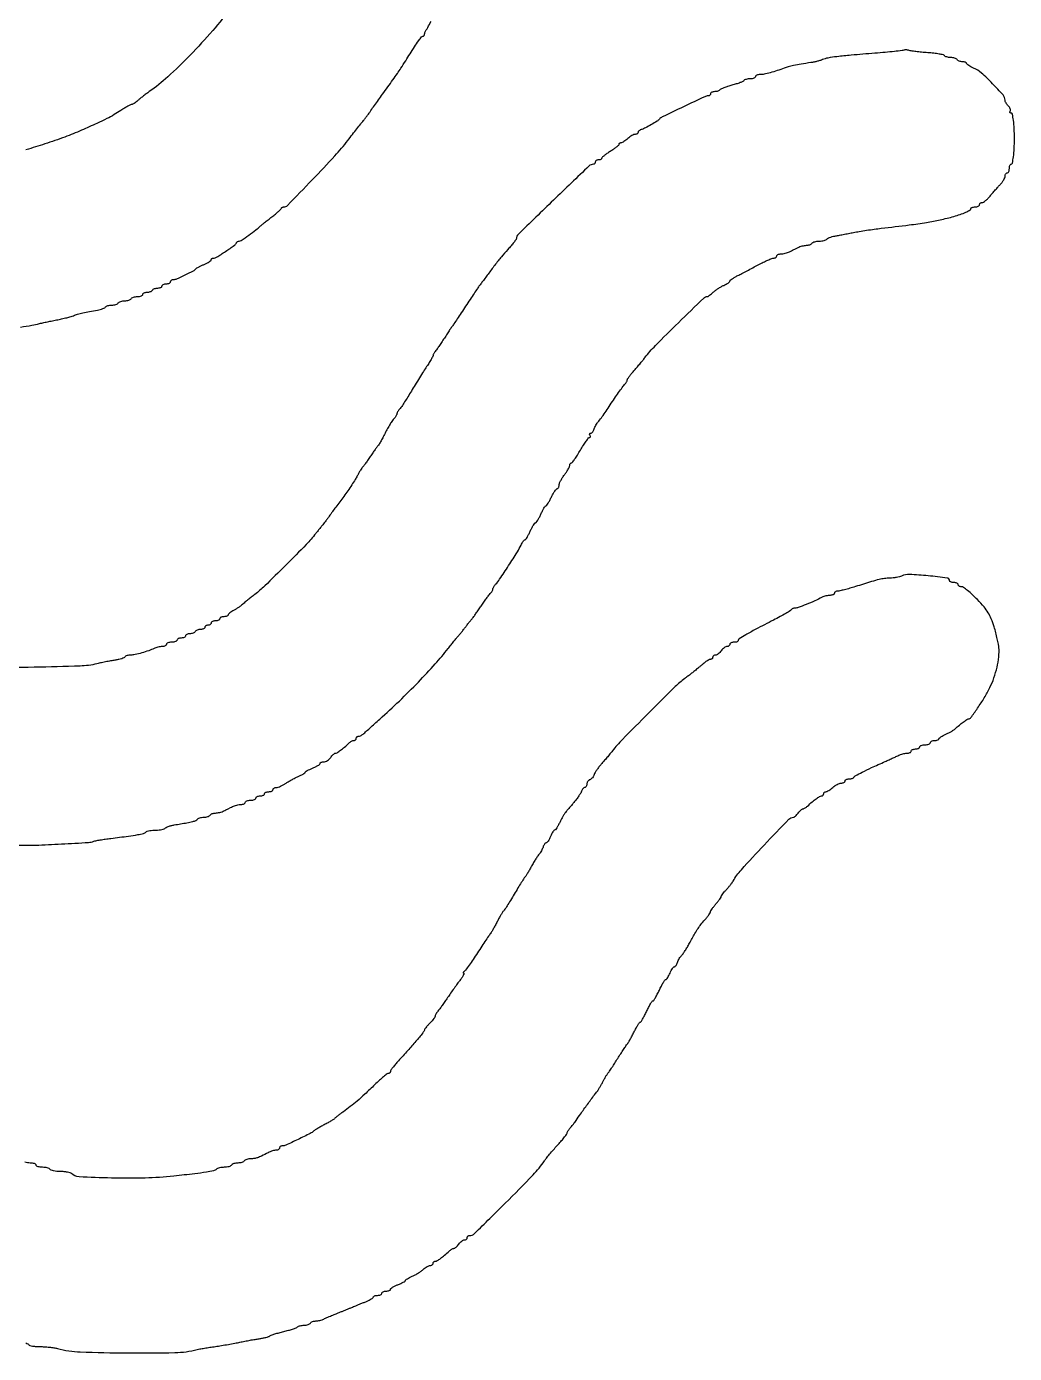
# Model space of a CAD drawing. Extents: x 128 to 1428, y 168 to 1459.
# Drawn here: x 965 to 1428, y 343 to 965 of the extents above; entities that cross this region are included whole.
import ezdxf

# ---------------------------------------------------------------- set-up
doc = ezdxf.new("R2010")
doc.units = 0

msp = doc.modelspace()

# ---------------------------------------------------------------- linework, layer by layer
for points in [[(1061.545362, 973.582762, -0.019045), (1052.713668, 962.600266, -0.01422), (1042.191379, 951.163944, -0.01441), (1031.670398, 940.967332, -0.032334), (1023, 934.009102, 0.006844), (1021.517924, 932.93908, 0.005564), (1019.958673, 931.753392, 0.005625), (1018.546354, 930.628685, 0.014558), (1017.561439, 929.777179, -0.020729), (1016.754615, 929.096854, -0.024186), (1015.933458, 928.522046, -0.024178), (1015.202428, 928.109275, -0.116946), (1014.741614, 928, 0.118307), (1014.202682, 927.870671, 0.009296), (1012.891295, 927.171819, 0.012238), (1011.345537, 926.260531, 0.009052), (1009.680175, 925.180659, -0.01728), (1006.552167, 923.224703, -0.014447), (1003.106386, 921.362937, -0.009743), (998.476593, 919.143652, -0.002824), (991.25, 915.90034, -0.015722), (983.445722, 912.739978, -0.009754), (974.105597, 909.500841, -0.009252), (965.237921, 906.798433, -0.033946)], [(962.693439, 823.716297, 0.006627), (967.972886, 824.554876, 0.020527), (971.5, 825.31338, -0.008915), (972.63394, 825.584921, -0.001765), (974.675, 826.02782, -0.001869), (977.056236, 826.526442, -0.001737), (979.5, 827.019788, 0.006106), (981.943755, 827.535397, 0.006489), (984.325, 828.100815, 0.00621), (986.361072, 828.639239, 0.029545), (987.5, 829.029371, -0.027195), (989.394361, 829.688227, -0.012244), (991.941986, 830.354638, -0.01043), (995.062598, 831.021411, -0.006427), (998.759268, 831.681834, 0.021967), (1000.047378, 831.953505, 0.026768), (1001.222615, 832.323897, 0.026948), (1002.15601, 832.732597, 0.138532), (1002.568285, 833.110488, -0.138556), (1002.941948, 833.452955, -0.043007), (1003.656248, 833.738706, -0.039279), (1004.547902, 833.934417, -0.034401), (1005.5, 834, 0.038534), (1006.457084, 834.073871, 0.041947), (1007.363811, 834.29375, 0.04604), (1008.096789, 834.615613, 0.128561), (1008.5, 835, -0.128561), (1008.903211, 835.384387, -0.04604), (1009.636189, 835.70625, -0.041947), (1010.542916, 835.926129, -0.038534), (1011.5, 836, 0.038534), (1012.457084, 836.073871, 0.041947), (1013.363811, 836.29375, 0.04604), (1014.096789, 836.615613, 0.128561), (1014.5, 837, -0.130646), (1014.906663, 837.384508, -0.045439), (1015.653525, 837.70625, -0.041396), (1016.57934, 837.926158, -0.037634), (1017.559017, 838, 0.039081), (1018.49372, 838.07317, 0.058208), (1019.282961, 838.29375, 0.076538), (1019.820624, 838.617207, 0.222681), (1020, 839, -0.186414), (1020.147465, 839.381787, -0.089706), (1020.570164, 839.70625, -0.069539), (1021.198222, 839.926216, -0.049547), (1021.940983, 840, 0.046881), (1022.729296, 840.074077, 0.046318), (1023.49335, 840.29375, 0.050262), (1024.123976, 840.616444, 0.111412), (1024.5, 841, -0.111412), (1024.876024, 841.383556, -0.050262), (1025.50665, 841.70625, -0.046318), (1026.270704, 841.925923, -0.046881), (1027.059017, 842, 0.049547), (1027.801778, 842.073784, 0.069539), (1028.429836, 842.29375, 0.089706), (1028.852535, 842.618213, 0.186414), (1029, 843, -0.191087), (1029.151477, 843.381882, -0.088204), (1029.5875, 843.70625, -0.068025), (1030.234582, 843.926307, -0.048028), (1031, 844, 0.048028), (1031.765418, 844.073693, 0.068025), (1032.4125, 844.29375, 0.088204), (1032.848523, 844.618118, 0.191087), (1033, 845, -0.139299), (1033.108342, 845.381338, -0.100023), (1033.412865, 845.70625, -0.085487), (1033.868319, 845.925045, -0.069431), (1034.405499, 846, 0.104012), (1035.967375, 846.328462, 0.00814), (1039.856164, 848.115889, 0.008557), (1043.670066, 850.025624, 0.094805), (1045, 851.080113, -0.083762), (1045.360634, 851.379154, -0.009108), (1046.307813, 851.90518, -0.010956), (1047.468882, 852.490329, -0.008634), (1048.75, 853.074224, 0.018274), (1049.99501, 853.670909, 0.026312), (1051.045312, 854.294903, 0.024645), (1051.82417, 854.87234, 0.224551), (1052, 855.244111, -0.140234), (1052.082467, 855.532361, -0.099926), (1052.314261, 855.777958, -0.085166), (1052.660926, 855.943364, -0.068926), (1053.069825, 856, 0.141252), (1054.519743, 856.417946, 0.006936), (1058.74594, 859.157709, 0.006924), (1062.89516, 862.01396, 0.141657), (1063.833333, 863.191788, -0.092019), (1064.033473, 863.500827, -0.06492), (1064.355246, 863.762588, -0.063116), (1064.744208, 863.939654, -0.075425), (1065.141972, 864, 0.151313), (1066.085764, 864.292308, 0.004191), (1069.639924, 866.771499, 0.008976), (1073.009278, 869.256181, 0.033021), (1075, 871, -0.027555), (1075.363921, 871.325877, -0.001249), (1076.675, 872.370374, -0.002086), (1078.239725, 873.599973, -0.001492), (1080, 874.962977, 0.006867), (1081.748044, 876.346819, 0.009476), (1083.276042, 877.639892, 0.006544), (1084.513034, 878.756637, 0.106076), (1084.833333, 879.212977, -0.082204), (1085.023952, 879.513887, -0.06356), (1085.317474, 879.768812, -0.063712), (1085.664783, 879.941292, -0.083616), (1086.013387, 880, 0.202189), (1087.75287, 880.733389, 0.001357), (1099.392564, 892.735156, 0.00543), (1109.984094, 903.957037, 0.02243), (1116, 911.08784, -0.000983), (1118.215744, 913.95515, -0.001158), (1120.325, 916.66064, -0.001013), (1122.116412, 918.937983, -0.007255), (1123, 920.023811, 0.00804), (1123.682275, 920.864942, 0.004291), (1124.5, 921.925479, 0.00427), (1125.316672, 923.023012, 0.006641), (1126, 923.984455, -0.003318), (1126.865184, 925.219063, -0.000615), (1128.474625, 927.477703, -0.00066), (1130.363351, 930.114037, -0.000601), (1132.317872, 932.827726, 0.000516), (1137.167897, 939.559166, 0.004649), (1139.261672, 942.529375, 0.007673), (1140.896105, 944.973726, 0.002761), (1143.148933, 948.5, -0.001486), (1147.259134, 954.969859, -0.011262), (1149.275528, 957.971931, -0.017387), (1150.55455, 959.658774, -0.223138), (1151.25, 959.993167, 0.134146), (1151.53603, 960.07412, 0.099403), (1151.779687, 960.296897, 0.086381), (1151.943678, 960.628186, 0.071952), (1152, 961.017547, -0.122224), (1152.167917, 961.694207, -0.004226), (1153.46875, 964.104301, -0.007678), (1155.084214, 966.934011, -0.005264)], [(962, 580.912668, 0.015004), (969.661482, 580.959852, 0.004044), (981.804184, 581.497532, 0.001593), (994.54383, 582.205622, 0.079124), (997, 582.746185, -0.04476), (997.932323, 583.019422, -0.00584), (999.96875, 583.3983, -0.006759), (1002.401334, 583.787749, -0.005607), (1005, 584.13812, 0.002091), (1013.236628, 585.189723, 0.01178), (1017.617654, 585.873051, 0.018644), (1020.280943, 586.456243, 0.126715), (1021.45, 587.102426, -0.116927), (1022.051216, 587.450048, -0.025601), (1023.219851, 587.736338, -0.025327), (1024.639144, 587.93405, -0.021946), (1026.140983, 588, 0.022088), (1027.613704, 588.065089, 0.029028), (1028.944541, 588.261294, 0.029261), (1029.995045, 588.544038, 0.175725), (1030.431715, 588.889512, -0.146821), (1030.863631, 589.27268, -0.023276), (1031.92426, 589.705634, -0.024113), (1033.261062, 590.108631, -0.019011), (1034.740732, 590.418698, 0.002089), (1040.654067, 591.450342, 0.016693), (1043.360964, 592.028097, 0.035574), (1044.868058, 592.518823, 0.159154), (1045.568285, 593.110488, -0.138556), (1045.941948, 593.452955, -0.043007), (1046.656248, 593.738706, -0.039279), (1047.547902, 593.934417, -0.034401), (1048.5, 594, 0.038534), (1049.457084, 594.073871, 0.041947), (1050.363811, 594.29375, 0.04604), (1051.096789, 594.615613, 0.128561), (1051.5, 595, -0.111983), (1051.876896, 595.383579, -0.050144), (1052.510636, 595.70625, -0.046179), (1053.279081, 595.925928, -0.046572), (1054.072586, 596, 0.040068), (1054.964479, 596.071588, 0.022081), (1056.036502, 596.29375, 0.021888), (1057.110459, 596.616886, 0.032597), (1058.013569, 597, -0.013986), (1058.917851, 597.45523), (1060, 598), (1061.082149, 598.54477, 0.013986), (1061.986431, 599, -0.033406), (1062.893713, 599.383153, -0.021959), (1063.980834, 599.70625, -0.02211), (1065.071715, 599.928252, -0.039158), (1065.986431, 600, 0.047692), (1066.757059, 600.073673, 0.067684), (1067.408514, 600.29375, 0.087854), (1067.84761, 600.618095, 0.192146), (1068, 601, -0.226478), (1068.182831, 601.382936, -0.074992), (1068.734375, 601.70625, -0.057076), (1069.542644, 601.926884, -0.038131), (1070.5, 602, 0.038131), (1071.457356, 602.073116, 0.057076), (1072.265625, 602.29375, 0.074992), (1072.817169, 602.617064, 0.226478), (1073, 603, -0.191087), (1073.151477, 603.381882, -0.088204), (1073.5875, 603.70625, -0.068025), (1074.234582, 603.926307, -0.048028), (1075, 604, 0.048028), (1075.765418, 604.073693, 0.068025), (1076.4125, 604.29375, 0.088204), (1076.848523, 604.618118, 0.191087), (1077, 605, -0.191087), (1077.151477, 605.381882, -0.088204), (1077.5875, 605.70625, -0.068025), (1078.234582, 605.926307, -0.048028), (1079, 606, 0.048028), (1079.765418, 606.073693, 0.068025), (1080.4125, 606.29375, 0.088204), (1080.848523, 606.618118, 0.191087), (1081, 607, -0.15696), (1081.122753, 607.3814, -0.097358), (1081.468716, 607.70625, -0.079411), (1081.98546, 607.925543, -0.060788), (1082.59563, 608, 0.077354), (1083.388343, 608.123377, 0.025095), (1084.502264, 608.541362, 0.024338), (1085.712233, 609.137565, 0.025105), (1086.84563, 609.842934, -0.016847), (1088.095879, 610.64996, -0.009273), (1089.674966, 611.556102, -0.009236), (1091.312577, 612.416886, -0.014606), (1092.75, 613.087045, 0.01381), (1093.995327, 613.665235, 0.020687), (1095.045312, 614.243842, 0.01648), (1095.84956, 614.768445, 0.244678), (1096, 615.057465, -0.255987), (1096.156687, 615.343455, -0.015425), (1097.028125, 615.862897, -0.02001), (1098.158778, 616.432496, -0.013186), (1099.5, 617, 0.018834), (1100.840808, 617.585268, 0.027303), (1101.971875, 618.208811, 0.026011), (1102.808264, 618.793919, 0.231074), (1103, 619.186646, -0.205233), (1103.133221, 619.497536, -0.083276), (1103.522652, 619.761077, -0.063541), (1104.098127, 619.940267, -0.043766), (1104.779241, 620, 0.091287), (1105.565449, 620.144747, 0.047927), (1106.459276, 620.5875, 0.045499), (1107.316802, 621.234851, 0.052224), (1108, 622, -0.023368), (1108.608197, 622.765712, -0.029286), (1109.243617, 623.4125, -0.029946), (1109.823126, 623.877148, -0.155219), (1110.209328, 624, 0.148008), (1110.979598, 624.23312, 0.013982), (1112.608596, 625.385604, 0.016815), (1114.514373, 626.918293, 0.012093), (1116.540163, 628.75, -0.036112), (1117.12317, 629.228359, -0.033203), (1117.785012, 629.632812, -0.034863), (1118.424976, 629.912837, -0.085902), (1118.928571, 630, 0.09221), (1119.337584, 630.076077, 0.096076), (1119.685268, 630.29375, 0.099376), (1119.917947, 630.618459, 0.106313), (1120, 631, -0.106313), (1120.082053, 631.381541, -0.099376), (1120.314732, 631.70625, -0.096076), (1120.662416, 631.923923, -0.09221), (1121.071429, 632, 0.084964), (1121.578387, 632.086773, 0.033577), (1122.230386, 632.367188, 0.032028), (1122.9092, 632.771631, 0.034634), (1123.512257, 633.25, -0.00182), (1124.362033, 634.020032, -0.000208), (1126.285049, 635.748438, -0.000251), (1128.574597, 637.802484, -0.000205), (1131.028562, 640, 0.009105), (1140.17246, 648.486392, 0.008864), (1149.084848, 657.37493, 0.009315), (1156.988034, 665.851935, 0.017584), (1162.985618, 673.02202, -0.002261), (1164.394513, 674.815239, -0.002663), (1165.74531, 676.500088, -0.002335), (1166.900302, 677.911567, -0.016598), (1167.485618, 678.574024, 0.015604), (1168.03085, 679.188648, 0.00334), (1168.9364, 680.290867, 0.003487), (1169.968475, 681.58265, 0.003316), (1171, 682.910393, -0.001872), (1172.030469, 684.244715, -0.001936), (1173.059375, 685.556241, -0.001867), (1173.959019, 686.68521, -0.008338), (1174.5, 687.336369, 0.02051), (1175.05815, 688.042471, 0.003243), (1176.0875, 689.480059, 0.003594), (1177.278101, 691.191817, 0.003135), (1178.5, 693, -0.005118), (1179.740233, 694.819713, -0.005536), (1180.985938, 696.566295, -0.005236), (1182.085869, 698.040259, -0.026522), (1182.75, 698.821429, 0.029224), (1183.228387, 699.390316, 0.029973), (1183.632812, 700.006473, 0.031418), (1183.916091, 700.580985, 0.099142), (1184, 701, -0.10114), (1184.08562, 701.418944, -0.031749), (1184.375082, 701.993527, -0.030258), (1184.788203, 702.609683, -0.029288), (1185.276875, 703.178571, 0.044225), (1187.161411, 705.509674, 0.003812), (1191.384806, 711.902199, 0.004436), (1195.467883, 718.309688, 0.03275), (1197.182372, 721.500918, -0.021271), (1197.668652, 722.458081, -0.02963), (1198.188535, 723.265895, -0.029681), (1198.674988, 723.854781, -0.208188), (1199.008641, 724, 0.242419), (1199.361639, 724.181833, 0.015608), (1200.024117, 725.175, 0.020002), (1200.758968, 726.467281, 0.013355), (1201.5, 728, -0.013522), (1202.241658, 729.532704, -0.020223), (1202.978421, 730.825, -0.015911), (1203.643061, 731.816761, -0.241688), (1204, 732, 0.241688), (1204.356939, 732.183239, 0.015911), (1205.021579, 733.175, 0.020223), (1205.758342, 734.467296, 0.013522), (1206.5, 736, -0.011516), (1207.234552, 737.533676, -0.017453), (1207.949597, 738.82837, -0.012326), (1208.590378, 739.841065, -0.245462), (1208.901874, 740.011473, 0.240394), (1209.217272, 740.180114, 0.011933), (1209.885622, 741.191206, 0.017066), (1210.635277, 742.482213, 0.011295), (1211.410881, 744.011473, -0.015982), (1212.203964, 745.53952, -0.023235), (1213.006932, 746.82837, -0.020269), (1213.735139, 747.79798, -0.225222), (1214.160881, 748, 0.180413), (1214.481155, 748.119451, 0.091532), (1214.753509, 748.460225, 0.071506), (1214.937983, 748.967258, 0.051589), (1215, 749.566722, -0.096294), (1215.158146, 750.38027, -0.023109), (1215.734375, 751.636035, -0.02289), (1216.543061, 753.041302, -0.020914), (1217.5, 754.411113, 0.015604), (1218.457174, 755.750734, 0.018934), (1219.265625, 757.065427, 0.017798), (1219.856586, 758.206475, 0.111023), (1220, 758.844391, -0.062907), (1220.055951, 759.287342, -0.079804), (1220.220313, 759.664923, -0.096092), (1220.463909, 759.920485, -0.150592), (1220.75, 760.014921, 0.229573), (1221.171067, 760.229454, 0.007695), (1222.307812, 761.779193, 0.013173), (1223.604382, 763.710942, 0.008634), (1225, 766, -0.009319), (1226.399865, 768.28896, -0.014119), (1227.709524, 770.220807, -0.008745), (1228.858211, 771.758839, -0.227135), (1229.309017, 771.985079, 0.158156), (1229.564724, 772.073281, 0.186862), (1229.698838, 772.289367, 0.125628), (1229.677934, 772.615814, 0.059993), (1229.5, 773, -0.075954), (1229.337431, 773.382422, -0.153151), (1229.354805, 773.70625, -0.186776), (1229.545429, 773.92062, -0.119226), (1229.873595, 774, 0.162795), (1230.299206, 774.142347, 0.060487), (1230.759847, 774.585761, 0.051804), (1231.18272, 775.231048, 0.042341), (1231.498121, 775.99408, -0.030085), (1231.827395, 776.849405, -0.021011), (1232.295293, 777.771326, -0.02127), (1232.820645, 778.62018, -0.040677), (1233.323149, 779.24408, 0.033237), (1234.028041, 780.093124, 0.003019), (1235.629353, 782.334199, 0.003903), (1237.503932, 785.036011, 0.003043), (1239.5, 788, -0.003226), (1241.500825, 790.968711, -0.004085), (1243.38989, 793.685045, -0.00324), (1245.006098, 795.9379, -0.032982), (1245.74236, 796.821429, 0.027168), (1246.223694, 797.385582, 0.028872), (1246.630568, 797.98765, 0.030111), (1246.91698, 798.542714, 0.104417), (1247, 798.93592, -0.146148), (1247.140135, 799.405105, -0.011478), (1247.888196, 800.490513, -0.014851), (1248.86546, 801.759908, -0.010801), (1250.023645, 803.114491, 0.005085), (1251.343762, 804.623205, 0.003481), (1252.813086, 806.361663, 0.003509), (1254.20557, 808.056713, 0.007095), (1255.273645, 809.414574, -0.031663), (1260.146069, 815.019223, -0.004531), (1270.933902, 825.751293, -0.001263), (1282.823649, 837.30857, -0.194575), (1284.533156, 838, 0.147551), (1284.853074, 838.09651, 0.013009), (1285.552322, 838.587303, 0.01614), (1286.367539, 839.233542, 0.011866), (1287.229654, 839.999329, -0.027053), (1288.254421, 840.855375, -0.015614), (1289.571358, 841.77701, -0.015573), (1290.95498, 842.621975, -0.0251), (1292.187841, 843.24344, 0.020344), (1293.264988, 843.773631, 0.028693), (1294.173928, 844.337754, 0.028241), (1294.839854, 844.864572, 0.214459), (1295, 845.220772, -0.226758), (1295.180949, 845.599249, -0.017708), (1296.101562, 846.289614, -0.021383), (1297.313251, 847.058197, -0.014589), (1298.75, 847.830697, 0.003201), (1300.59346, 848.768404, 0.001265), (1303.117329, 850.08072, 0.001252), (1305.836536, 851.512038, 0.001567), (1308.351546, 852.854036, -0.009186), (1310.694625, 854.058791, -0.011787), (1312.894996, 855.075873, -0.009726), (1314.759542, 855.842208, -0.092892), (1315.601546, 856, 0.069797), (1316.136022, 856.074975, 0.085718), (1316.589204, 856.29375, 0.100089), (1316.892201, 856.618662, 0.138627), (1317, 857, -0.192146), (1317.15239, 857.381905, -0.087854), (1317.591486, 857.70625, -0.067684), (1318.242941, 857.926327, -0.047692), (1319.013569, 858, 0.039158), (1319.928285, 858.071748, 0.02211), (1321.019166, 858.29375, 0.021959), (1322.106287, 858.616847, 0.033406), (1323.013569, 859), (1323.917851, 859.45523, 0.003356), (1325, 860, -0.002924), (1326.082149, 860.54477), (1326.986431, 861, -0.032597), (1327.889541, 861.383114, -0.021888), (1328.963498, 861.70625, -0.022081), (1330.035521, 861.928412, -0.040068), (1330.927414, 862, 0.046572), (1331.720919, 862.074072, 0.046179), (1332.489364, 862.29375, 0.050144), (1333.123104, 862.616421, 0.111983), (1333.5, 863, -0.144823), (1333.931076, 863.385448, -0.04093), (1334.783064, 863.70625, -0.037579), (1335.85147, 863.926362, -0.032024), (1337, 864, 0.028558), (1338.143593, 864.06537, 0.03487), (1339.196877, 864.261294, 0.037422), (1340.032186, 864.545945, 0.154712), (1340.431715, 864.889512, -0.13716), (1340.843715, 865.269198, -0.02659), (1341.777385, 865.684825, -0.026468), (1342.952622, 866.064821, -0.021757), (1344.240732, 866.34786, 0.002981), (1345.868335, 866.641932, 0.001102), (1348.158215, 867.075001, 0.001092), (1350.655397, 867.558636, 0.001315), (1353, 868.024444, -0.008331), (1355.637471, 868.510075, -0.003832), (1359.0875, 869.058918, -0.003794), (1362.726558, 869.581057, -0.005244), (1366, 869.990496, 0.002499), (1379.05788, 871.55099, 0.009401), (1387.219841, 872.724008, 0.013853), (1393.558919, 873.938186, 0.012752), (1400, 875.531191, 0.01769), (1402.971168, 876.461144, 0.02396), (1405.576075, 877.521626, 0.019668), (1407.600011, 878.559563, 0.27074), (1408, 879.244111, -0.235453), (1408.144446, 879.533846, -0.071241), (1408.5875, 879.777958, -0.054436), (1409.234019, 879.944823, -0.035971), (1410, 880, 0.048028), (1410.765418, 880.073693, 0.068025), (1411.4125, 880.29375, 0.088204), (1411.848523, 880.618118, 0.191087), (1412, 881, -0.12319), (1412.096005, 881.383749, -0.098149), (1412.367188, 881.715036, -0.08856), (1412.772481, 881.943074, -0.078138), (1413.25, 882.02991, 0.138898), (1413.88772, 882.227148, 0.027225), (1414.867188, 882.941921, 0.026988), (1415.951186, 883.929362, 0.022159), (1417, 885.092626, -0.004463), (1418.121055, 886.428133, -0.002985), (1419.426563, 887.937145, -0.003006), (1420.709407, 889.38454, -0.00591), (1421.75, 890.517261, 0.029098), (1422.611099, 891.546523, 0.02984), (1423.339062, 892.660468, 0.031264), (1423.849038, 893.698486, 0.098859), (1424, 894.454545, -0.062856), (1424.074578, 895.045452, -0.080979), (1424.29375, 895.546023, -0.098208), (1424.618628, 895.881, -0.152392), (1425, 896, 0.191087), (1425.381882, 896.151477, 0.088204), (1425.70625, 896.5875, 0.068025), (1425.926307, 897.234582, 0.048028), (1426, 898, -0.037916), (1426.058163, 898.765894, -0.056817), (1426.233711, 899.4125, -0.074633), (1426.490917, 899.853903, -0.227351), (1426.795613, 900, 0.356889), (1427.436481, 900.524205, 0.016777), (1427.931474, 903.477723, 0.020995), (1428.281841, 907.337927, 0.012133), (1428.39499, 912, 0.012142), (1428.280058, 916.731971, 0.022194), (1427.921756, 920.575717, 0.019131), (1427.410645, 923.456619, 0.35288), (1426.736596, 924, -0.130329), (1426.457587, 924.073983, -0.18983), (1426.299925, 924.270068, -0.144938), (1426.295719, 924.567533, -0.070074), (1426.450174, 924.91938, 0.163911), (1426.557735, 925.381589, 0.068447), (1426.408146, 926.012017, 0.057548), (1426.044588, 926.702537, 0.046485), (1425.509191, 927.347952, -0.033157), (1424.931648, 928.007631, -0.032681), (1424.443325, 928.740948, -0.03449), (1424.10348, 929.438791, -0.096356), (1424, 929.970778, 0.181499), (1423.072763, 932.441016, 0.013926), (1418.170597, 937.74521, 0.018794), (1412.929213, 942.720252, 0.077374), (1409.25, 945.064572, -0.018234), (1408.004992, 945.664955, -0.026242), (1406.954688, 946.292068, -0.024549), (1406.17567, 946.871872, -0.224113), (1406, 947.244111, 0.230722), (1405.85886, 947.533696, 0.073234), (1405.429836, 947.777958, 0.055821), (1404.802347, 947.944776, 0.037095), (1404.059017, 948, -0.046881), (1403.270704, 948.074077, -0.046318), (1402.50665, 948.29375, -0.050262), (1401.876024, 948.616444, -0.111412), (1401.5, 949, 0.128561), (1401.096789, 949.384387, 0.04604), (1400.363811, 949.70625, 0.041947), (1399.457084, 949.926129, 0.038534), (1398.5, 950, -0.033553), (1397.548914, 950.063896, -0.038687), (1396.660334, 950.254683, -0.042296), (1395.949701, 950.533074, -0.140745), (1395.582195, 950.867005, 0.202421), (1395.069344, 951.231416, 0.010817), (1393.067263, 951.630381, 0.015542), (1390.598831, 951.98827, 0.01058), (1387.773178, 952.248233, -0.005445), (1384.878344, 952.484611, -0.006794), (1382.195871, 952.769894, -0.005603), (1379.95562, 953.064475, -0.050878), (1379, 953.302, 0.040272), (1378.352252, 953.477639, 0.034022), (1377.646875, 953.560024, 0.035392), (1376.990164, 953.545245, 0.075988), (1376.5, 953.422724, -0.071636), (1375.743854, 953.226748, -0.001714), (1372.121875, 952.837188, -0.003724), (1367.862352, 952.425872, -0.002518), (1363, 952.017541, 0.002035), (1351.833346, 951.090641, 0.008817), (1345.219269, 950.396808, 0.013506), (1340.929425, 949.752132, 0.060261), (1338.5, 949.009798, -0.030114), (1337.490781, 948.633704, -0.0118), (1336.059375, 948.233066, -0.01163), (1334.486604, 947.871359, -0.014206), (1333, 947.609465, 0.004165), (1328.399128, 946.893861, 0.009442), (1324.93523, 946.258118, 0.012156), (1322.322955, 945.661037, 0.03216), (1320.5, 945.070424, -0.013318), (1317.191602, 943.859097, -0.014876), (1313.942388, 942.873213, -0.015466), (1311.097795, 942.195414, -0.05079), (1309.179002, 942, 0.043943), (1308.344865, 941.926549, 0.063734), (1307.640082, 941.70625, 0.083503), (1307.163246, 941.382214, 0.204612), (1307, 941, -0.222681), (1306.820624, 940.617207, -0.076538), (1306.282961, 940.29375, -0.058208), (1305.49372, 940.07317, -0.039081), (1304.559017, 940, 0.03036), (1303.588243, 939.941, 0.036313), (1302.689477, 939.76442, 0.039319), (1301.974801, 939.507432, 0.149457), (1301.622387, 939.198027, -0.150159), (1301.187209, 938.817013, -0.012093), (1299.766357, 938.221543, -0.015462), (1297.999872, 937.593187, -0.011243), (1296, 937, 0.011243), (1294.000128, 936.406813, 0.015462), (1292.233643, 935.778457, 0.012093), (1290.812791, 935.182987, 0.150159), (1290.377613, 934.801973, -0.129919), (1290.052448, 934.493642, -0.04565), (1289.457398, 934.23558, -0.041588), (1288.720295, 934.059227, -0.037945), (1287.940983, 934, 0.049547), (1287.198222, 933.926216, 0.069539), (1286.570164, 933.70625, 0.089706), (1286.147465, 933.381787, 0.186414), (1286, 933, -0.114881), (1285.911185, 932.61855, -0.100397), (1285.66033, 932.29375, -0.093563), (1285.285244, 932.075767, -0.085171), (1284.843678, 932, 0.110698), (1283.246388, 931.641979, 0.001256), (1273.288235, 926.911116, 0.001351), (1263.398332, 922.149318, 0.101711), (1262, 921.077118, -0.074711), (1260.932488, 920.163769, -0.008922), (1258.260082, 918.559165, -0.010745), (1255.514854, 917.054423, -0.043231), (1253.75, 916.321721, 0.042985), (1253.080385, 916.044108, 0.052305), (1252.514062, 915.670274, 0.061039), (1252.125234, 915.261919, 0.161118), (1252, 914.883369, -0.14676), (1251.898945, 914.546497, -0.099107), (1251.614765, 914.25949, -0.082919), (1251.189909, 914.066019, -0.065558), (1250.688561, 914, 0.101307), (1250.04033, 913.867297, 0.030131), (1249.131751, 913.4125, 0.028874), (1248.148584, 912.765446, 0.027562), (1247.230375, 912, -0.022119), (1246.332056, 911.234417, -0.025343), (1245.408201, 910.5875, -0.025667), (1244.57961, 910.12523, -0.114892), (1244.041813, 910, 0.071661), (1243.643685, 909.942645, 0.086856), (1243.306033, 909.775595, 0.100374), (1243.0803, 909.527387, 0.135299), (1243, 909.236068, -0.211107), (1242.817011, 908.821981, -0.014594), (1241.825, 907.970351, -0.018771), (1240.532517, 907.00265, -0.012892), (1239, 906, 0.012892), (1237.467483, 904.99735, 0.018771), (1236.175, 904.029649, 0.014594), (1235.182989, 903.178019, 0.211107), (1235, 902.763932, -0.188211), (1234.88617, 902.472246, -0.089136), (1234.559375, 902.224405, -0.068955), (1234.07403, 902.056339, -0.048956), (1233.5, 902, 0.064853), (1232.926543, 901.925306, 0.082425), (1232.440625, 901.70625, 0.098894), (1232.115568, 901.381354, 0.148195), (1232, 901, -0.088226), (1231.932099, 900.618185, -0.09473), (1231.73723, 900.29375, -0.100021), (1231.446719, 900.076715, -0.111016), (1231.105464, 900, 0.193353), (1229.041231, 899.170748, 0.000941), (1212.418882, 883.185358, 0.00091), (1195.83127, 867.114751, 0.202556), (1195, 865.14699, -0.1608), (1194.864198, 864.735639, -0.005523), (1193.826886, 863.367682, -0.009852), (1192.536677, 861.770684, -0.006664), (1191.006419, 859.999556, 0.001758), (1187.976677, 856.561685, 0.010043), (1186.411381, 854.698683, 0.009066), (1184.859772, 852.701774, 0.001263), (1181.731995, 848.5, -0.000511), (1180.256908, 846.512168, -0.000643), (1178.887036, 844.675, -0.000511), (1177.734145, 843.136252, -0.005141), (1177.246113, 842.5, 0.018279), (1176.735514, 841.796818, 0.000925), (1175.161228, 839.44375, 0.001481), (1173.303135, 836.637356, 0.001072), (1171.248872, 833.5, -0.001094), (1169.194408, 830.362646, -0.001511), (1167.335697, 827.55625, -0.000945), (1165.760713, 825.203437, -0.018637), (1165.248842, 824.5, 0.017924), (1164.780598, 823.858441, 0.001911), (1163.752061, 822.325, 0.002354), (1162.542369, 820.487799, 0.00189), (1161.257571, 818.5, -0.003256), (1159.955258, 816.497121, -0.003808), (1158.692581, 814.613961, -0.003371), (1157.602621, 813.037794, -0.023149), (1157.026297, 812.292206, 0.023105), (1156.633469, 811.784099, 0.025242), (1156.301475, 811.256272, 0.025804), (1156.065787, 810.779838, 0.102303), (1156, 810.461674, -0.128009), (1155.891919, 810.046432, -0.003976), (1155.014085, 808.503334, -0.007544), (1153.929744, 806.695449, -0.005126), (1152.643694, 804.669468, 0.003346), (1151.080415, 802.226017, 0.001663), (1149.130031, 799.109156, 0.001651), (1147.13018, 795.865637, 0.002425), (1145.395396, 793, -0.004772), (1143.8135, 790.414393, -0.005782), (1142.278988, 788.021205, -0.004942), (1140.946172, 786.037534, -0.039222), (1140.251701, 785.178571, 0.029228), (1139.772663, 784.609684, 0.029992), (1139.367687, 783.993527, 0.03144), (1139.084018, 783.419011, 0.099269), (1139, 783, -0.107722), (1138.907842, 782.577203, -0.031267), (1138.590963, 781.985605, -0.029862), (1138.140463, 781.346454, -0.027938), (1137.607532, 780.750389, 0.05066), (1136.90458, 779.888476, 0.009599), (1135.819615, 778.172202, 0.010162), (1134.627036, 776.109524, 0.009171), (1133.476387, 773.928961, -0.005036), (1132.381999, 771.812802, -0.007069), (1131.359581, 769.947882, -0.00444), (1130.46767, 768.406278, -0.090259), (1130.116042, 768, 0.06313), (1129.747139, 767.617537, 0.003782), (1128.797392, 766.325, 0.005627), (1127.692281, 764.760143, 0.004122), (1126.5, 763, -0.004003), (1125.308327, 761.23985, -0.005471), (1124.205072, 759.675, -0.003657), (1123.257346, 758.381552, -0.061864), (1122.892345, 758, 0.078699), (1122.563879, 757.632765, 0.00769), (1121.932572, 756.619695, 0.009586), (1121.217632, 755.378883, 0.007448), (1120.486236, 754.003217, -0.021138), (1119.490577, 752.248147, -0.006794), (1117.869769, 749.729946, -0.006764), (1115.988043, 746.973552, -0.007523), (1114.096703, 744.366288, 0.001424), (1112.226863, 741.853729, 0.001514), (1110.409657, 739.381697, 0.001439), (1108.858363, 737.245064, 0.007009), (1108, 736.0198, -0.006395), (1107.316682, 735.04185, -0.004105), (1106.5, 733.923793, -0.004124), (1105.682287, 732.842156, -0.007713), (1105, 731.982727, 0.002938), (1104.253349, 731.060446, 0.001071), (1103.20625, 729.745628, 0.001062), (1102.067093, 728.302629, 0.001268), (1101, 726.937886, -0.027438), (1096.559722, 721.833518, -0.004018), (1086.917331, 712.063643, -0.003738), (1077.098376, 702.418796, -0.032219), (1072.419656, 698.441343, 0.005825), (1070.809007, 697.212349, 0.00565), (1069.210774, 695.933749, 0.005589), (1067.830501, 694.777698, 0.020733), (1067, 694.004221, -0.032668), (1066.232142, 693.322551, -0.014278), (1065.132812, 692.517401, -0.014059), (1063.91276, 691.725931, -0.018242), (1062.75, 691.074192, 0.022283), (1061.696866, 690.472669, 0.030191), (1060.807812, 689.832748, 0.030657), (1060.163392, 689.23776, 0.193348), (1060, 688.83102, -0.220429), (1059.852628, 688.512979, -0.077443), (1059.4125, 688.244112, -0.058885), (1058.765815, 688.060833, -0.039655), (1058, 688, 0.048028), (1057.234582, 687.926307, 0.068025), (1056.5875, 687.70625, 0.088204), (1056.151477, 687.381882, 0.191087), (1056, 687, -0.191087), (1055.848523, 686.618118, -0.088204), (1055.4125, 686.29375, -0.068025), (1054.765418, 686.073693, -0.048028), (1054, 686, 0.048028), (1053.234582, 685.926307, 0.068025), (1052.5875, 685.70625, 0.088204), (1052.151477, 685.381882, 0.191087), (1052, 685, -0.148195), (1051.884432, 684.618646, -0.098894), (1051.559375, 684.29375, -0.082425), (1051.073457, 684.074694, -0.064853), (1050.5, 684, 0.064853), (1049.926543, 683.925306, 0.082425), (1049.440625, 683.70625, 0.098894), (1049.115568, 683.381354, 0.148195), (1049, 683, -0.186414), (1048.852535, 682.618213, -0.089706), (1048.429836, 682.29375, -0.069539), (1047.801778, 682.073784, -0.049547), (1047.059017, 682, 0.046881), (1046.270704, 681.925923, 0.046318), (1045.50665, 681.70625, 0.050262), (1044.876024, 681.383556, 0.111412), (1044.5, 681, -0.111412), (1044.123976, 680.616444, -0.050262), (1043.49335, 680.29375, -0.046318), (1042.729296, 680.074077, -0.046881), (1041.940983, 680, 0.049547), (1041.198222, 679.926216, 0.069539), (1040.570164, 679.70625, 0.089706), (1040.147465, 679.381787, 0.186414), (1040, 679, -0.191087), (1039.848523, 678.618118, -0.088204), (1039.4125, 678.29375, -0.068025), (1038.765418, 678.073693, -0.048028), (1038, 678, 0.048028), (1037.234582, 677.926307, 0.068025), (1036.5875, 677.70625, 0.088204), (1036.151477, 677.381882, 0.191087), (1036, 677, -0.226478), (1035.817169, 676.617064, -0.074992), (1035.265625, 676.29375, -0.057076), (1034.457356, 676.073116, -0.038131), (1033.5, 676, 0.038131), (1032.542644, 675.926884, 0.057076), (1031.734375, 675.70625, 0.074992), (1031.182831, 675.382936, 0.226478), (1031, 675, -0.192146), (1030.84761, 674.618095, -0.087854), (1030.408514, 674.29375, -0.067684), (1029.757059, 674.073673, -0.047692), (1028.986431, 674, 0.035325), (1028.089087, 673.936523, 0.022143), (1027.054272, 673.742309, 0.022196), (1026.047233, 673.459062, 0.037325), (1025.236431, 673.122756, -0.031336), (1022.729488, 672.047594, -0.016463), (1019.498139, 671.014032, -0.015808), (1016.345931, 670.225794, -0.053406), (1014.238019, 670, 0.038716), (1013.386003, 669.933928, 0.042056), (1012.57841, 669.73728, 0.046158), (1011.925293, 669.449395, 0.128146), (1011.565285, 669.105633, -0.150726), (1011.130974, 668.72623, -0.024326), (1010.071502, 668.315079, -0.024989), (1008.735007, 667.942932, -0.019645), (1007.256268, 667.670306, 0.009232), (1005.463707, 667.378271, 0.004221), (1003.134654, 666.934211, 0.004178), (1000.688853, 666.425175, 0.005746), (998.5, 665.924098, -0.050784), (990.567138, 664.846159, -0.003951), (969.141304, 664.296004, -0.001405), (946.102156, 663.951318, -0.202072)], [(965.222615, 347.675836, -0.026959), (966.156002, 347.267348, -0.138574), (966.568285, 346.889512, 0.191841), (967.037155, 346.541767, 0.022481), (968.334522, 346.259656, 0.02436), (969.972199, 346.061434, 0.01764), (971.809017, 345.994423, -0.016032), (973.860796, 345.926175, -0.011444), (976.150149, 345.723729, -0.011573), (978.325862, 345.429912, -0.024126), (980, 345.080744, 0.054006), (990.692302, 343.509001, 0.007739), (1012.839437, 343.009121, 0.007633), (1034.999059, 343.190317, 0.055825), (1045.5, 344.61638, -0.016873), (1046.655981, 344.866119, -0.003048), (1048.821875, 345.24445, -0.003283), (1051.364806, 345.65553, -0.002968), (1054, 346.047786, 0.004521), (1056.853665, 346.481629, 0.003171), (1060.059375, 347.019571, 0.003199), (1063.12296, 347.573881, 0.006676), (1065.5, 348.052638, -0.004944), (1067.706235, 348.504954, -0.003437), (1070.20625, 348.97398, -0.003467), (1072.612079, 349.391032, -0.007152), (1074.5, 349.677151, 0.013898), (1076.10472, 349.942546, 0.015973), (1077.61875, 350.286902, 0.015194), (1078.875701, 350.65648, 0.083362), (1079.5, 350.983637, -0.076663), (1080.173395, 351.348029, -0.008667), (1081.821875, 351.904665, -0.010336), (1083.820737, 352.49602, -0.008228), (1086, 353.053672, 0.009356), (1088.17562, 353.615622, 0.011829), (1090.163437, 354.219953, 0.00997), (1091.795473, 354.794942, 0.0882), (1092.45, 355.182514, -0.083489), (1092.969862, 355.496949, -0.031658), (1093.779226, 355.759863, -0.03028), (1094.71333, 355.939753, -0.032439), (1095.640983, 356, 0.040867), (1096.544102, 356.073939, 0.0433), (1097.405225, 356.29375, 0.047457), (1098.105214, 356.615893, 0.123387), (1098.5, 357, -0.111983), (1098.876896, 357.383579, -0.050144), (1099.510636, 357.70625, -0.046179), (1100.279081, 357.925928, -0.046572), (1101.072586, 358, 0.036431), (1101.947197, 358.06381, 0.022315), (1102.963065, 358.259478, 0.02232), (1103.95684, 358.544741, 0.036621), (1104.763569, 358.883329, -0.009594), (1105.605149, 359.291311, -0.004319), (1106.724298, 359.795899, -0.004274), (1107.915862, 360.308683, -0.005814), (1109, 360.749533, 0.001403), (1110.155068, 361.207395, 0.00076), (1111.573437, 361.776741, 0.000757), (1113.01543, 362.360657, 0.001197), (1114.25, 362.866204, -0.000293), (1115.466932, 363.367099, -0.000199), (1116.853125, 363.936071, -0.0002), (1118.19203, 364.484387, -0.000401), (1119.25, 364.916167, 0.000125), (1120.340227, 365.360409, 0.000054), (1121.79375, 365.953293, 0.000053), (1123.341072, 366.584824, 0.000071), (1124.75, 367.160278, 0.018634), (1125.995025, 367.723995, 0.026938), (1127.045312, 368.320181, 0.025504), (1127.822753, 368.87655, 0.228521), (1128, 369.244111, -0.235453), (1128.144446, 369.533846, -0.071241), (1128.5875, 369.777958, -0.054436), (1129.234019, 369.944823, -0.035971), (1130, 370, 0.048028), (1130.765418, 370.073693, 0.068025), (1131.4125, 370.29375, 0.088204), (1131.848523, 370.618118, 0.191087), (1132, 371, -0.191087), (1132.151477, 371.381882, -0.088204), (1132.5875, 371.70625, -0.068025), (1133.234582, 371.926307, -0.048028), (1134, 372, 0.038787), (1134.765855, 372.059499, 0.057859), (1135.4125, 372.238923, 0.076066), (1135.853242, 372.501972, 0.223848), (1136, 372.813354, -0.231074), (1136.191736, 373.206081, -0.026011), (1137.028125, 373.791189, -0.027303), (1138.159192, 374.414732, -0.018834), (1139.5, 375, 0.013186), (1140.841222, 375.567504, 0.02001), (1141.971875, 376.137103, 0.015425), (1142.843313, 376.656545, 0.255987), (1143, 376.942535, -0.242728), (1143.14987, 377.233065, -0.016239), (1143.954688, 377.767088, -0.020483), (1145.004679, 378.357716, -0.013693), (1146.25, 378.950163, 0.020469), (1147.636204, 379.632815, 0.015062), (1149.114765, 380.496455, 0.015274), (1150.465736, 381.399672, 0.03253), (1151.438561, 382.194274, -0.030345), (1152.277119, 382.885331, -0.030373), (1153.192906, 383.469568, -0.031868), (1154.052214, 383.877714, -0.095213), (1154.688561, 384, 0.07466), (1155.189641, 384.07524, 0.088576), (1155.614765, 384.29375, 0.100668), (1155.898958, 384.618647, 0.130232), (1156, 385, -0.09787), (1156.075427, 385.381655, -0.097662), (1156.290392, 385.70625, -0.098215), (1156.61131, 385.923616, -0.100219), (1156.988569, 386, 0.13678), (1157.899873, 386.25405, 0.020896), (1159.486241, 387.305978, 0.020567), (1161.398153, 388.815869, 0.012435), (1163.540163, 390.75, -0.029119), (1164.10687, 391.228388, -0.029956), (1164.720164, 391.632812, -0.031398), (1165.291656, 391.916176, -0.099711), (1165.707812, 392, 0.147581), (1166.128354, 392.126892, 0.032845), (1166.732043, 392.5875, 0.031392), (1167.385695, 393.234382, 0.025835), (1168, 394, -0.038332), (1168.646083, 394.765268, -0.039803), (1169.393849, 395.4125, -0.043072), (1170.128761, 395.860855, -0.115942), (1170.720759, 396, 0.07663), (1171.209482, 396.075344, 0.089631), (1171.624223, 396.29375, 0.10076), (1171.901479, 396.618634, 0.127083), (1172, 397, -0.090241), (1172.06947, 397.381779, -0.095435), (1172.268532, 397.70625, -0.099715), (1172.565389, 397.923351, -0.108592), (1172.914151, 398, 0.196207), (1175.437038, 399.029654, 0.001902), (1189.745756, 413.150408, 0.00531), (1202.853152, 426.464255, 0.044435), (1208.147426, 433.036013, -0.021101), (1209.065826, 434.291566, -0.006081), (1210.589489, 436.153196, -0.006106), (1212.360222, 438.212205, -0.006469), (1214.147426, 440.187634, 0.00847), (1215.835275, 442.068323, 0.011172), (1217.30536, 443.841819, 0.008746), (1218.466741, 445.362294, 0.099121), (1218.785714, 446.044777, -0.05388), (1218.980538, 446.583065, -0.024081), (1219.344196, 447.243901, -0.023503), (1219.799868, 447.912497, -0.029414), (1220.285714, 448.484613, 0.018078), (1220.8561, 449.12623, 0.007439), (1221.583929, 450.034298, 0.007349), (1222.336812, 451.032753, 0.009363), (1223, 451.97627, -0.006356), (1225.073197, 454.963837, -0.001877), (1228.323962, 459.48745, -0.001261), (1231.610766, 464.001165, -0.017313), (1232.863642, 465.593876, 0.032854), (1233.327597, 466.22294, 0.007648), (1234.019027, 467.339399, 0.007858), (1234.776483, 468.651702, 0.00763), (1235.5, 470, -0.007902), (1236.224464, 471.348298, -0.008123), (1236.984757, 472.660601, -0.007917), (1237.680147, 473.776746, -0.033758), (1238.14924, 474.406124, 0.028035), (1238.689624, 475.114111, 0.003159), (1239.813545, 476.794299, 0.003823), (1241.124058, 478.813897, 0.003097), (1242.5, 481, -0.003453), (1243.882562, 483.19315, -0.004159), (1245.213118, 485.234244, -0.003562), (1246.359508, 486.934834, -0.027856), (1246.941529, 487.691045, 0.042069), (1247.469846, 488.419354, 0.007519), (1248.317605, 489.871413, 0.008076), (1249.260299, 491.608313, 0.007213), (1250.18362, 493.441045, -0.010449), (1251.078041, 495.188177, -0.015956), (1251.932904, 496.660807, -0.01051), (1252.692315, 497.822735, -0.247604), (1253.028328, 498, 0.254732), (1253.3646, 498.183206, 0.009211), (1254.161048, 499.46875, 0.014894), (1255.056905, 501.083732, 0.009661), (1256, 503, -0.010094), (1256.945138, 504.916221, -0.015505), (1257.847273, 506.53125, -0.00992), (1258.650022, 507.810915, -0.252866), (1259, 508, 0.252866), (1259.349978, 508.189085, 0.00992), (1260.152727, 509.46875, 0.015505), (1261.054862, 511.083779, 0.010094), (1262, 513, -0.010854), (1262.948719, 514.916138, -0.016562), (1263.861848, 516.53125, -0.011193), (1264.675873, 517.801048, -0.249582), (1265.049617, 518, 0.226545), (1265.394004, 518.16448, 0.025804), (1265.914486, 518.88125, 0.027127), (1266.472462, 519.850766, 0.018824), (1267, 521, -0.021572), (1267.53512, 522.149058, -0.030353), (1268.115932, 523.11875, -0.03068), (1268.665888, 523.824899, -0.215174), (1269.053933, 524, 0.185596), (1269.409493, 524.13669, 0.052537), (1269.812821, 524.585761, 0.045266), (1270.196242, 525.230749, 0.034648), (1270.498121, 525.99408, -0.033776), (1270.83642, 526.85388, -0.022499), (1271.332445, 527.789741, -0.022682), (1271.898542, 528.658097, -0.040603), (1272.449626, 529.306768, 0.042076), (1273.10689, 530.085051, 0.00966), (1274.075871, 531.507891, 0.009919), (1275.131585, 533.196596, 0.00953), (1276.134117, 534.948288, -0.003015), (1278.676477, 539.527863, -0.016322), (1280.151527, 541.958418, -0.024471), (1281.505005, 543.826356, -0.012964), (1283.351756, 546.010482, 0.01173), (1284.366157, 547.204212, 0.015851), (1285.222437, 548.332456, 0.012833), (1285.872146, 549.298962, 0.142086), (1286.001221, 549.741342, -0.136994), (1286.125252, 550.182787, -0.013135), (1286.7361, 551.130646, -0.015955), (1287.544107, 552.237358, -0.011932), (1288.501221, 553.405539, 0.009557), (1289.458433, 554.562588, 0.013352), (1290.265984, 555.635201, 0.009699), (1290.890938, 556.550181, 0.145985), (1291, 556.915757, -0.149324), (1291.108402, 557.270638, -0.01206), (1291.679462, 558.075581, -0.015414), (1292.427067, 559.015398, -0.011217), (1293.313062, 560.01497, 0.010694), (1294.267338, 561.08931, 0.009285), (1295.221888, 562.254566, 0.00938), (1296.046723, 563.341851, 0.026921), (1296.563062, 564.136165, -0.053489), (1300.423284, 569.436657, -0.005363), (1311.077445, 580.940898, -0.00211), (1322.662982, 593.081699, -0.203901), (1324.821187, 594, 0.158171), (1325.194588, 594.121153, 0.028795), (1325.765347, 594.5875, 0.028466), (1326.394047, 595.234251, 0.022455), (1327, 596, -0.025835), (1327.614305, 596.765618, -0.031392), (1328.267957, 597.4125, -0.032845), (1328.871646, 597.873108, -0.147581), (1329.292188, 598, 0.099711), (1329.708344, 598.083824, 0.031398), (1330.279836, 598.367188, 0.029956), (1330.89313, 598.771612, 0.029119), (1331.459837, 599.25, -0.012435), (1333.601847, 601.184131, -0.020567), (1335.513759, 602.694022, -0.020896), (1337.100127, 603.74595, -0.13678), (1338.011431, 604, 0.100219), (1338.38869, 604.076384, 0.098215), (1338.709608, 604.29375, 0.097662), (1338.924573, 604.618345, 0.09787), (1339, 605, -0.103303), (1339.079687, 605.381579, -0.09885), (1339.306033, 605.70625, -0.096885), (1339.644152, 605.923813, -0.094931), (1340.041813, 606, 0.114892), (1340.57961, 606.12523, 0.025667), (1341.408201, 606.5875, 0.025343), (1342.332056, 607.234417, 0.022119), (1343.230375, 608, -0.037242), (1344.185479, 608.76539, -0.033327), (1345.278626, 609.4125, -0.034895), (1346.34218, 609.859787, -0.08227), (1347.188561, 610, 0.053242), (1347.881586, 610.074006, 0.073041), (1348.46789, 610.29375, 0.092856), (1348.861563, 610.618395, 0.175783), (1349, 611, -0.184457), (1349.145793, 611.38175, -0.090315), (1349.563021, 611.70625, -0.070178), (1350.183242, 611.926177, -0.050201), (1350.916667, 612, 0.036404), (1351.674758, 612.055268, 0.044078), (1352.368229, 612.220312, 0.049842), (1352.906393, 612.461515, 0.15923), (1353.166667, 612.75, -0.166427), (1353.823292, 613.457593, -0.006388), (1357.045261, 615.135534, -0.008985), (1361.47294, 617.271009, -0.003372), (1367.75, 620.10944, 0.001879), (1369.695879, 620.98236, 0.001939), (1371.614764, 621.860834, 0.001871), (1373.271581, 622.634659, 0.0083), (1374.236431, 623.10944, -0.037704), (1375.047269, 623.450841, -0.0225), (1376.054272, 623.738398, -0.02245), (1377.089087, 623.935559, -0.03586), (1377.986431, 624, 0.047692), (1378.757059, 624.073673, 0.067684), (1379.408514, 624.29375, 0.087854), (1379.84761, 624.618095, 0.192146), (1380, 625, -0.191087), (1380.151477, 625.381882, -0.088204), (1380.5875, 625.70625, -0.068025), (1381.234582, 625.926307, -0.048028), (1382, 626, 0.048028), (1382.765418, 626.073693, 0.068025), (1383.4125, 626.29375, 0.088204), (1383.848523, 626.618118, 0.191087), (1384, 627, -0.226478), (1384.182831, 627.382936, -0.074992), (1384.734375, 627.70625, -0.057076), (1385.542644, 627.926884, -0.038131), (1386.5, 628, 0.038131), (1387.457356, 628.073116, 0.057076), (1388.265625, 628.29375, 0.074992), (1388.817169, 628.617064, 0.226478), (1389, 629, -0.191087), (1389.151477, 629.381882, -0.088204), (1389.5875, 629.70625, -0.068025), (1390.234582, 629.926307, -0.048028), (1391, 630, 0.035971), (1391.765981, 630.055177, 0.054436), (1392.4125, 630.222042, 0.071241), (1392.855554, 630.466154, 0.235453), (1393, 630.755889, -0.223705), (1393.175522, 631.128562, -0.024461), (1393.954688, 631.710572, -0.026177), (1395.004993, 632.340589, -0.018196), (1396.25, 632.944415, 0.012818), (1397.577735, 633.57082, 0.01259), (1398.87972, 634.268023, 0.012563), (1399.989413, 634.936134, 0.045876), (1400.638409, 635.438526, -0.011415), (1402.564068, 637.153569, -0.014511), (1404.420936, 638.642182, -0.011371), (1406.031372, 639.801646, -0.13014), (1406.761431, 640.061898, 0.216481), (1407.984003, 640.745745, 0.008115), (1411.105254, 645.134576, 0.015128), (1414.259103, 650.036568, 0.019246), (1416.851454, 654.748552, 0.031853), (1418.790927, 659.325697, 0.028504), (1420.217317, 664.283923, 0.029429), (1421.026464, 669.164825, 0.043551), (1421.106223, 673.5, 0.031065), (1420.897205, 675.089342, 0.008201), (1420.364455, 677.597785, 0.008291), (1419.662669, 680.437761, 0.00843), (1418.870719, 683.23714, 0.022366), (1417.555985, 686.986213, 0.04261), (1416.118286, 689.836429, 0.038835), (1414.127633, 692.566815, 0.015569), (1411.012467, 695.98714, 0.012667), (1408.663746, 698.290227, 0.017322), (1406.42815, 700.233722, 0.014169), (1404.501499, 701.706413, 0.157356), (1403.591721, 702, -0.060944), (1402.983052, 702.074466, -0.079532), (1402.467568, 702.29375, -0.097428), (1402.122462, 702.618602, -0.156606), (1402, 703, 0.191087), (1401.848523, 703.381882, 0.088204), (1401.4125, 703.70625, 0.068025), (1400.765418, 703.926307, 0.048028), (1400, 704, -0.041574), (1399.234274, 704.063778, -0.061098), (1398.5875, 704.255547, -0.080304), (1398.148583, 704.537221, -0.213137), (1398, 704.869948, 0.377325), (1396.899478, 706.12064, 0.007704), (1387.909576, 707.133186, 0.012566), (1379.159674, 707.760937, 0.119257), (1375.5, 707.053686, -0.044125), (1374.493902, 706.697679, -0.01818), (1373.080231, 706.388152, -0.01782), (1371.530452, 706.164125, -0.021861), (1370.070998, 706.070285, 0.026747), (1367.490573, 705.879049, 0.028457), (1364.999081, 705.414454, 0.013991), (1361.428133, 704.429108, 0.001812), (1353.868729, 702.083765, -0.0064), (1351.21106, 701.285868, -0.007865), (1348.709892, 700.612106, -0.006672), (1346.59756, 700.108463, -0.055235), (1345.618729, 700, 0.05988), (1344.999691, 699.925597, 0.078698), (1344.475502, 699.70625, 0.096938), (1344.124468, 699.381416, 0.159039), (1344, 699, -0.192146), (1343.84761, 698.618095, -0.087854), (1343.408514, 698.29375, -0.067684), (1342.757059, 698.073673, -0.047692), (1341.986431, 698, 0.036974), (1341.089087, 697.933553, 0.023085), (1340.054272, 697.730253, 0.023126), (1339.047344, 697.433722, 0.038471), (1338.236431, 697.081714, -0.015619), (1334.83559, 695.416998, -0.010445), (1330.84927, 693.717079, -0.007086), (1327.089583, 692.267364, -0.088695), (1325.594232, 692, 0.048604), (1325.023438, 691.944383, 0.052143), (1324.488097, 691.779688, 0.058318), (1324.064227, 691.537472, 0.129953), (1323.833333, 691.25, -0.153579), (1323.459709, 690.826578, -0.003938), (1321.247917, 689.51533, -0.008019), (1318.589833, 688.024227, -0.005346), (1315.5, 686.397933, 0.002308), (1307.181759, 682.084086, 0.010791), (1302.458719, 679.475516, 0.010549), (1299.455101, 677.645156, 0.255983), (1299, 676.814477, -0.223628), (1298.853202, 676.502672, -0.076155), (1298.4125, 676.239253, -0.057925), (1297.765852, 676.059584, -0.038842), (1297, 676, 0.048028), (1296.234582, 675.926307, 0.068025), (1295.5875, 675.70625, 0.088204), (1295.151477, 675.381882, 0.191087), (1295, 675, -0.127083), (1294.901479, 674.618634, -0.10076), (1294.624223, 674.29375, -0.089631), (1294.209482, 674.075344, -0.07663), (1293.720759, 674, 0.115942), (1293.128761, 673.860855, 0.043072), (1292.393849, 673.4125, 0.039803), (1291.646083, 672.765268, 0.038332), (1291, 672, -0.038332), (1290.353917, 671.234732, -0.039803), (1289.606151, 670.5875, -0.043072), (1288.871239, 670.139145, -0.115942), (1288.279241, 670, 0.07663), (1287.790518, 669.924656, 0.089631), (1287.375777, 669.70625, 0.10076), (1287.098521, 669.381366, 0.127083), (1287, 669, -0.09787), (1286.924573, 668.618345, -0.097662), (1286.709608, 668.29375, -0.098215), (1286.38869, 668.076384, -0.100219), (1286.011431, 668, 0.105459), (1285.497388, 667.890359, 0.023961), (1284.697659, 667.485937, 0.023777), (1283.802065, 666.919877, 0.021144), (1282.92722, 666.25, 0.000263), (1281.995069, 665.470759, 0.000173), (1280.923568, 664.573438, 0.000174), (1279.881778, 663.699765, 0.000337), (1279.049091, 663, -0.007691), (1278.135365, 662.254783, -0.002673), (1276.796364, 661.208175, -0.002655), (1275.309316, 660.071165, -0.003089), (1273.883301, 659.006554, 0.03556), (1269.446424, 655.222068, 0.002113), (1256.922208, 642.79441, 0.002514), (1244.674793, 630.414357, 0.026812), (1240, 625.099065, -0.004914), (1238.847673, 623.667038, -0.00288), (1237.441611, 621.974403, -0.00288), (1236.01556, 620.297394, -0.004896), (1234.801228, 618.913562, 0.017481), (1233.724862, 617.622835, 0.016617), (1232.722114, 616.238533, 0.016827), (1231.918373, 614.956586, 0.054813), (1231.513161, 614.041465, -0.055107), (1231.179699, 613.289577, -0.044039), (1230.667528, 612.565376, -0.045526), (1230.064857, 611.973655, -0.079877), (1229.461933, 611.623766, 0.08298), (1228.903068, 611.294824, 0.065941), (1228.429443, 610.777718, 0.066339), (1228.109267, 610.15874, 0.086435), (1228, 609.531385, -0.058991), (1227.93066, 608.945717, -0.077987), (1227.726045, 608.449844, -0.096496), (1227.423117, 608.117686, -0.161122), (1227.067388, 608, 0.154095), (1226.668288, 607.87401, 0.06194), (1226.239239, 607.485937, 0.053411), (1225.847527, 606.919544, 0.044994), (1225.557785, 606.25, -0.055527), (1225.146576, 605.352017, -0.01377), (1224.274994, 603.985937, -0.013913), (1223.184092, 602.468376, -0.013547), (1222.001078, 601, 0.000273), (1220.786769, 599.572086, 0.000292), (1219.602134, 598.175872, 0.000277), (1218.585824, 596.975278, 0.001385), (1218.018746, 596.30084, 0.036248), (1217.52456, 595.614297, 0.008804), (1216.813249, 594.410875, 0.008983), (1216.044697, 592.998205, 0.008831), (1215.322853, 591.55084, -0.014866), (1214.623726, 590.190385, -0.021846), (1213.92327, 589.043059, -0.018271), (1213.290871, 588.172668, -0.230434), (1212.936108, 588, 0.228153), (1212.597819, 587.837161, 0.025113), (1212.081321, 587.11875, 0.026667), (1211.526496, 586.149258, 0.018445), (1211, 585, -0.021572), (1210.46488, 583.850942, -0.030353), (1209.884068, 582.88125, -0.03068), (1209.334112, 582.175101, -0.215174), (1208.946067, 582, 0.185596), (1208.590507, 581.86331, 0.052537), (1208.187179, 581.414239, 0.045266), (1207.803758, 580.769251, 0.034648), (1207.501879, 580.00592, -0.029802), (1207.173158, 579.150594, -0.020846), (1206.706951, 578.228674, -0.021104), (1206.184059, 577.37978, -0.040486), (1205.684491, 576.75592, 0.040875), (1205.079567, 575.999287, 0.008144), (1204.135477, 574.547051, 0.008566), (1203.090042, 572.8149, 0.007887), (1202.074578, 571, -0.005358), (1201.101421, 569.239877, -0.007293), (1200.183775, 567.675, -0.005046), (1199.3853, 566.387262, -0.079005), (1199.043712, 566, 0.077653), (1198.670968, 565.579699, 0.001997), (1197.312376, 563.44375, 0.004196), (1195.744567, 560.910113, 0.002847), (1194, 558, -0.003225), (1192.252473, 555.089931, -0.004735), (1190.675555, 552.55625, -0.002329), (1189.308243, 550.427005, -0.084453), (1188.9152, 550, 0.089132), (1188.5617, 549.608723, 0.00645), (1187.804537, 548.35704, 0.00887), (1186.942079, 546.827357, 0.006588), (1186.042114, 545.109072, -0.005572), (1185.123596, 543.346657, -0.006365), (1184.204947, 541.682189, -0.005802), (1183.391817, 540.290086, -0.035512), (1182.914579, 539.609072, 0.021602), (1182.343642, 538.840709, 0.001326), (1180.749238, 536.47579, 0.00197), (1178.867852, 533.645121, 0.001457), (1176.808412, 530.5, -0.004674), (1174.737876, 527.38189, -0.006517), (1172.823338, 524.634186, -0.004147), (1171.170861, 522.367233, -0.080878), (1170.551613, 521.765313, 0.035635), (1170.20046, 521.480741, 0.134846), (1170.053907, 521.241942, 0.327034), (1170.111099, 521.085157, 0.143604), (1170.334029, 521.015313, -0.5208), (1170.487789, 520.786728, -0.03178), (1170.080647, 519.902936, -0.026011), (1169.341848, 518.690441, -0.013405), (1168.300262, 517.25, 0.006109), (1166.988975, 515.491208, 0.003231), (1165.40355, 513.279688, 0.003214), (1163.810443, 510.995844, 0.004966), (1162.466233, 509, -0.005291), (1161.238926, 507.180288, -0.005717), (1160.004143, 505.433705, -0.005413), (1158.912296, 503.960024, -0.027294), (1158.25, 503.178571, 0.030057), (1157.77162, 502.607765, 0.030416), (1157.367188, 501.985897, 0.031925), (1157.084399, 501.403429, 0.097344), (1157, 500.974026, -0.137381), (1156.866198, 500.496246, -0.020638), (1156.30902, 499.659345, -0.021873), (1155.548415, 498.703985, -0.01732), (1154.647727, 497.738636, 0.013736), (1153.71805, 496.756426, 0.014907), (1152.869602, 495.750431, 0.014516), (1152.195853, 494.848914, 0.067487), (1151.897727, 494.273468, -0.085117), (1151.143211, 492.934209, -0.004422), (1147.976125, 489.110366, -0.00697), (1144.119522, 484.664234, -0.005208), (1139.75, 479.867925, 0.010553), (1138.313522, 478.256878, 0.014675), (1137.101562, 476.751164, 0.011078), (1136.169608, 475.462772, 0.152176), (1136, 474.918401, -0.10086), (1135.928576, 474.567928, -0.098355), (1135.725408, 474.26978, -0.097505), (1135.421991, 474.070052, -0.097246), (1135.065217, 474, 0.166645), (1134.489771, 473.802731, 0.007292), (1132.80984, 472.457812, 0.011694), (1130.84855, 470.761545, 0.008014), (1128.70001, 468.75, -0.004152), (1123.973733, 464.256086, -0.009802), (1120.3582, 461.005514, -0.012411), (1117.204924, 458.414276, -0.013187), (1113.98889, 456.036379, 0.004845), (1112.616214, 455.056429, 0.006283), (1111.377986, 454.13018, 0.004824), (1110.36033, 453.333073, 0.055104), (1110, 452.973602, -0.081534), (1109.610811, 452.624192, -0.005352), (1108.325, 451.821311, -0.00765), (1106.76011, 450.899837, -0.005633), (1105, 449.925422, 0.003777), (1103.239803, 448.959477, 0.005209), (1101.675, 448.063798, 0.003374), (1100.37617, 447.290464, 0.062001), (1100, 446.993892, -0.08237), (1098.415408, 445.845568, -0.004268), (1092.729949, 443.069715, -0.003511), (1086.9116, 440.340245, -0.108324), (1085.359535, 440, 0.071894), (1084.839997, 439.924909, 0.086995), (1084.399363, 439.70625, 0.100404), (1084.104788, 439.381342, 0.134893), (1084, 439, -0.149454), (1083.883405, 438.618641, -0.098698), (1083.555389, 438.29375, -0.081991), (1083.065097, 438.074659, -0.064244), (1082.486431, 438, 0.053798), (1081.750493, 437.920585, 0.02102), (1080.760522, 437.660388, 0.020518), (1079.703715, 437.286455, 0.024005), (1078.736431, 436.843872, -0.005752), (1075.536882, 435.23623, -0.029735), (1073.709382, 434.47506, -0.048392), (1072.24341, 434.118649, -0.035462), (1070.572586, 434, 0.037432), (1069.587715, 433.926165, 0.04127), (1068.657511, 433.70625, 0.0453), (1067.907451, 433.384535, 0.131119), (1067.5, 433, -0.128561), (1067.096789, 432.615613, -0.04604), (1066.363811, 432.29375, -0.041947), (1065.457084, 432.073871, -0.038534), (1064.5, 432, 0.038534), (1063.542916, 431.926129, 0.041947), (1062.636189, 431.70625, 0.04604), (1061.903211, 431.384387, 0.128561), (1061.5, 431, -0.140547), (1061.076466, 430.614859, -0.042361), (1060.25835, 430.29375, -0.038741), (1059.235524, 430.073701, -0.033629), (1058.140983, 430, 0.029531), (1057.021976, 429.933852, 0.030124), (1055.926101, 429.736338, 0.031592), (1055.000452, 429.448262, 0.098354), (1054.45, 429.102426, -0.133879), (1053.105384, 428.383745, -0.015914), (1049.757043, 427.729873, -0.011084), (1044.351608, 426.974395, -0.00212), (1034.5, 425.861817, -0.02061), (1021.063593, 424.960176, -0.012787), (1005.251277, 424.956746, -0.006412), (990.090585, 425.535873, -0.181839), (986.55, 427.077892, 0.125638), (985.925682, 427.435796, 0.023696), (984.633274, 427.729131, 0.023988), (983.052332, 427.932341, 0.01997), (981.359017, 428, -0.021906), (979.68983, 428.073165, -0.028848), (978.182275, 428.29375, -0.029002), (976.992261, 428.611538, -0.176365), (976.5, 429, 0.146547), (976.065839, 429.385578, 0.040338), (975.1996, 429.70625, 0.037109), (974.112115, 429.926388, 0.031397), (972.940983, 430, -0.032276), (971.81438, 430.0728, -0.049716), (970.863914, 430.29375, -0.064068), (970.206632, 430.615903, -0.251914), (970, 431, 0.248558), (969.796579, 431.383922, 0.065557), (969.154718, 431.70625, 0.050666), (968.224707, 431.927162, 0.033004), (967.122445, 432, -0.046048), (965.930096, 432.110045, -0.040837), (964.727169, 432.437391, -0.043067)]]:
    msp.add_lwpolyline(points, format="xyb")

doc.saveas('drawing.dxf')
